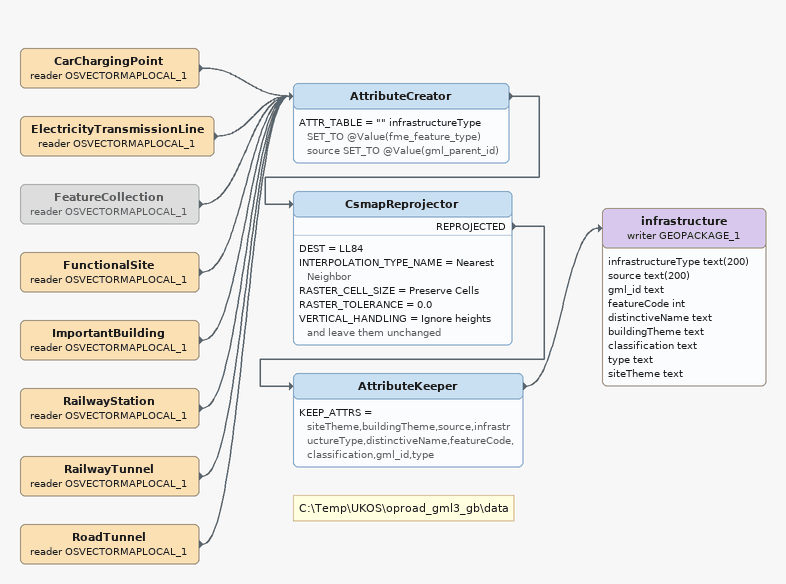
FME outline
CarChargingPoint (reader OSVECTORMAPLOCAL_1)
    -> AttributeCreator
ElectricityTransmissionLine (reader OSVECTORMAPLOCAL_1)
    -> AttributeCreator
FeatureCollection (reader OSVECTORMAPLOCAL_1) [off]
    -> AttributeCreator
FunctionalSite (reader OSVECTORMAPLOCAL_1)
    -> AttributeCreator
ImportantBuilding (reader OSVECTORMAPLOCAL_1)
    -> AttributeCreator
RailwayStation (reader OSVECTORMAPLOCAL_1)
    -> AttributeCreator
RailwayTunnel (reader OSVECTORMAPLOCAL_1)
    -> AttributeCreator
RoadTunnel (reader OSVECTORMAPLOCAL_1)
    -> AttributeCreator
AttributeCreator
    ATTR_TABLE = "" infrastructureType SET_TO @Value(fme_feature_type)  source SET_TO @Value(gml_parent_id)
    -> CsmapReprojector
CsmapReprojector
    DEST = LL84
    INTERPOLATION_TYPE_NAME = Nearest Neighbor
    RASTER_CELL_SIZE = Preserve Cells
    RASTER_TOLERANCE = 0.0
    VERTICAL_HANDLING = Ignore heights and leave them unchanged
    REPROJECTED -> AttributeKeeper
Note: C:\Temp\UKOS\oproad_gml3_gb\data
AttributeKeeper
    KEEP_ATTRS = siteTheme,buildingTheme,source,infrastructureType,distinctiveName,featureCode,classification,gml_id,type
    -> infrastructure (writer GEOPACKAGE_1)
infrastructure (writer GEOPACKAGE_1)
    attributes: infrastructureType text(200), source text(200), gml_id text, featureCode int, distinctiveName text, buildingTheme text, classification text, type text, siteTheme text
